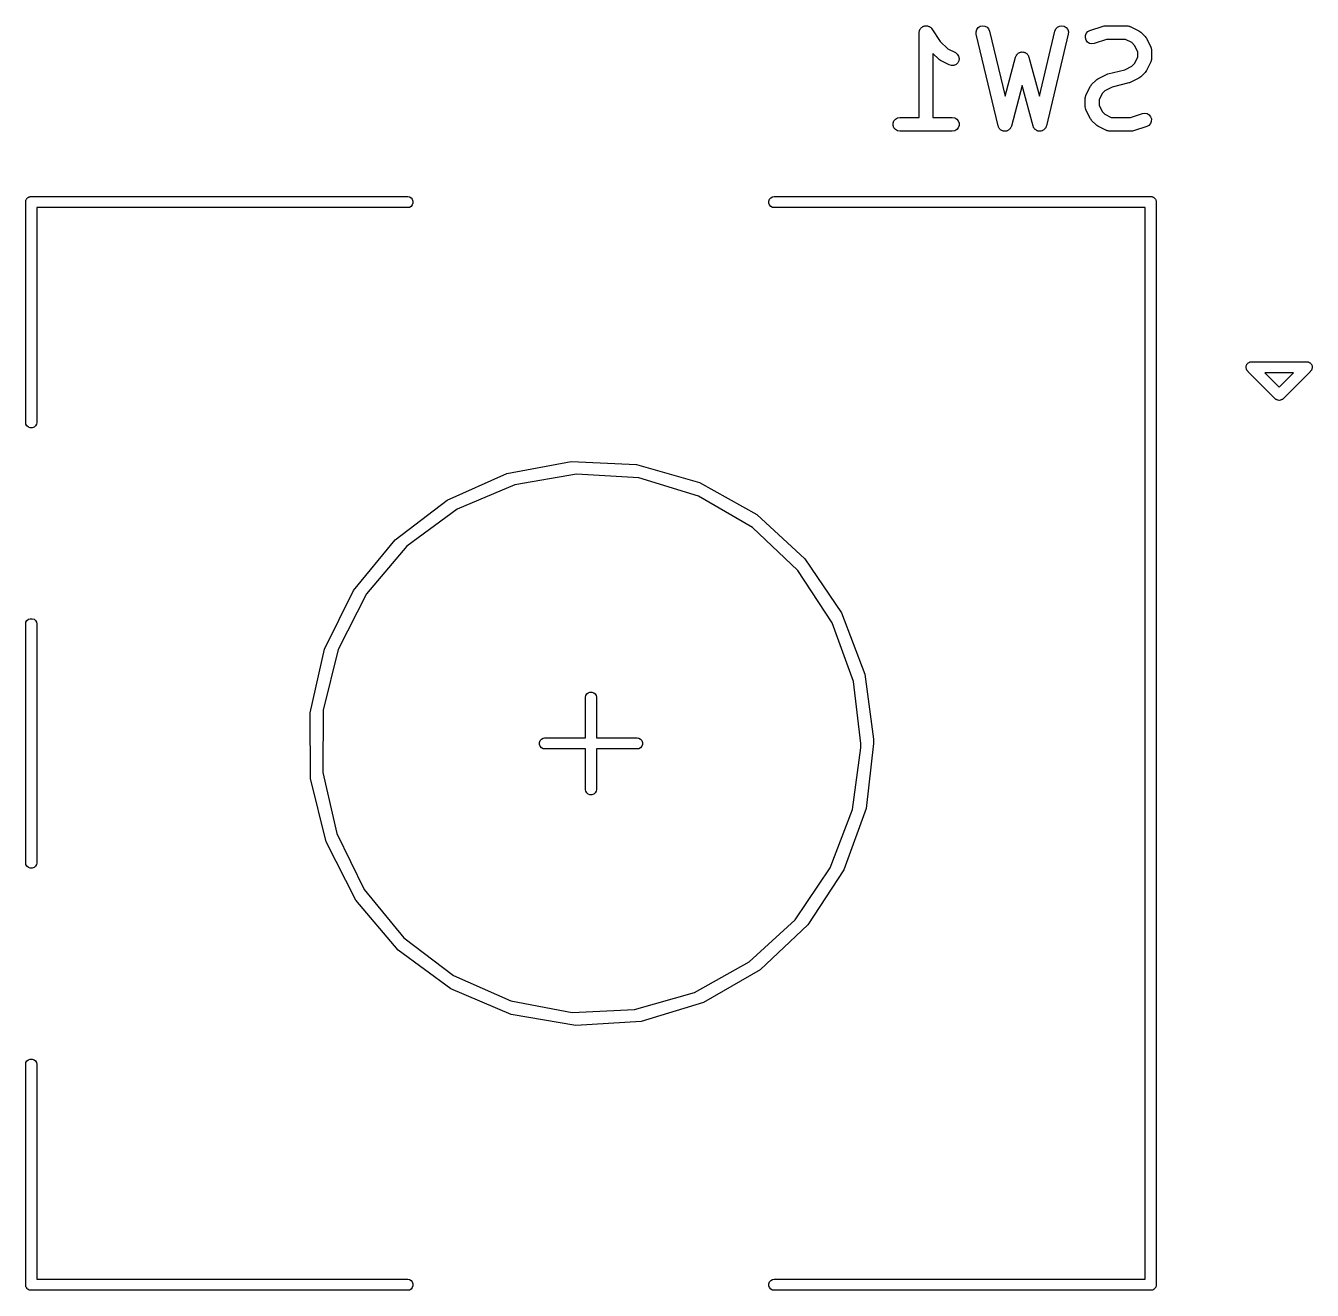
# Model space of a CAD drawing. Extents: x 29.8 to 87.9, y -76.9 to -28.2.
# Drawn here: x 29.77 to 43.79, y -53.93 to -40.14 of the extents above; entities that cross this region are included whole.
import ezdxf

# ---------------------------------------------------------------- set-up
doc = ezdxf.new("R2010")
doc.units = 0
doc.header["$MEASUREMENT"] = 0
doc.layers.add('BLACK', color=7, linetype='CONTINUOUS')

msp = doc.modelspace()

# ---------------------------------------------------------------- linework, layer by layer
at = {"layer": 'BLACK', "linetype": 'CONTINUOUS'}
for p, q in [((39.5114, -40.2184), (39.5121, -40.2143)), ((39.5114, -41.1434), (39.5114, -40.2184)), ((39.5118, -40.2101), (39.5143, -40.2015)), ((39.5121, -40.2143), (39.5118, -40.2101)), ((39.5143, -40.2015), (39.5159, -40.1927)), ((39.5159, -40.1927), (39.518, -40.1891)), ((39.518, -40.1891), (39.5191, -40.1851)), ((39.5191, -40.1851), (39.5245, -40.1779)), ((39.5245, -40.1779), (39.5289, -40.1702)), ((39.5289, -40.1702), (39.5321, -40.1675)), ((39.5321, -40.1675), (39.5346, -40.1641)), ((39.5346, -40.1641), (39.542, -40.1592)), ((39.542, -40.1592), (39.5489, -40.1534)), ((39.5489, -40.1534), (39.5528, -40.152)), ((39.5528, -40.152), (39.5562, -40.1497)), ((39.5562, -40.1497), (39.5649, -40.1476)), ((39.5649, -40.1476), (39.5734, -40.1445)), ((39.5734, -40.1445), (39.5775, -40.1445)), ((39.5775, -40.1445), (39.5816, -40.1435)), ((39.5816, -40.1435), (39.5905, -40.1445)), ((39.5905, -40.1445), (39.5994, -40.1445)), ((39.5994, -40.1445), (39.6033, -40.1459)), ((39.6033, -40.1459), (39.6074, -40.1464)), ((39.6074, -40.1464), (39.6155, -40.1504)), ((39.6155, -40.1504), (39.6239, -40.1534)), ((39.6239, -40.1534), (39.6271, -40.1561)), ((39.6271, -40.1561), (39.6308, -40.1579)), ((39.6308, -40.1579), (39.637, -40.1644)), ((39.637, -40.1644), (39.6438, -40.1702)), ((39.6438, -40.1702), (39.6459, -40.1738)), ((39.6459, -40.1738), (39.6488, -40.1768)), ((39.6488, -40.1768), (39.7399, -40.3135)), ((40.1309, -40.2097), (40.1384, -40.1848)), ((40.1325, -40.2358), (40.1309, -40.2097)), ((40.3706, -41.2358), (40.1325, -40.2358)), ((40.1384, -40.1848), (40.1539, -40.1639)), ((40.1539, -40.1639), (40.1756, -40.1495)), ((40.1756, -40.1495), (40.201, -40.1435)), ((40.201, -40.1435), (40.2269, -40.1465)), ((40.2269, -40.1465), (40.2502, -40.1582)), ((40.2502, -40.1582), (40.268, -40.1771)), ((40.268, -40.1771), (40.2784, -40.201)), ((40.2784, -40.201), (40.4476, -40.9119)), ((40.8204, -40.9119), (40.9896, -40.201)), ((41.1355, -40.2358), (40.8974, -41.2358)), ((40.9896, -40.201), (41, -40.1771)), ((41, -40.1771), (41.0178, -40.1582)), ((41.0178, -40.1582), (41.0411, -40.1465)), ((41.0411, -40.1465), (41.067, -40.1435)), ((41.067, -40.1435), (41.0923, -40.1495)), ((41.0923, -40.1495), (41.1141, -40.1639)), ((41.1141, -40.1639), (41.1296, -40.1848)), ((41.1296, -40.1848), (41.1371, -40.2097)), ((41.1371, -40.2097), (41.1355, -40.2358)), ((41.3224, -40.251), (41.332, -40.2267)), ((41.332, -40.2267), (41.3493, -40.2073)), ((41.3493, -40.2073), (41.3722, -40.1948)), ((41.3722, -40.1948), (41.515, -40.1472)), ((41.515, -40.1472), (41.5269, -40.1455)), ((41.5269, -40.1455), (41.5388, -40.1434)), ((41.5388, -40.1434), (41.7769, -40.1434)), ((41.7769, -40.1434), (41.7811, -40.1441)), ((41.7811, -40.1441), (41.7854, -40.1439)), ((41.7854, -40.1439), (41.7939, -40.1464)), ((41.7939, -40.1464), (41.8025, -40.1479)), ((41.8025, -40.1479), (41.8063, -40.1501)), ((41.8063, -40.1501), (41.8104, -40.1513)), ((41.8104, -40.1513), (41.9056, -40.1989)), ((41.9056, -40.1989), (41.9153, -40.2061)), ((41.9153, -40.2061), (41.9251, -40.213)), ((41.9251, -40.213), (41.9727, -40.2606)), ((39.7399, -40.3135), (39.8213, -40.3948)), ((41.3217, -40.277), (41.3224, -40.251)), ((41.33, -40.3017), (41.3217, -40.277)), ((41.3461, -40.3221), (41.33, -40.3017)), ((41.3683, -40.3357), (41.3461, -40.3221)), ((41.3939, -40.341), (41.3683, -40.3357)), ((41.4196, -40.3372), (41.3939, -40.341)), ((41.5509, -40.2934), (41.4196, -40.3372)), ((41.7592, -40.2934), (41.5509, -40.2934)), ((41.8277, -40.3276), (41.7592, -40.2934)), ((41.8581, -40.358), (41.8277, -40.3276)), ((41.8923, -40.4266), (41.8581, -40.358)), ((41.9727, -40.2606), (41.9796, -40.2704)), ((41.9796, -40.2704), (41.9868, -40.2801)), ((41.9868, -40.2801), (42.0344, -40.3753)), ((42.0344, -40.3753), (42.0356, -40.3795)), ((42.0356, -40.3795), (42.0378, -40.3832)), ((39.7238, -40.5095), (39.6614, -40.4471)), ((39.6614, -40.4471), (39.6614, -41.1434)), ((39.7337, -40.5164), (39.7238, -40.5095)), ((39.7433, -40.5236), (39.7337, -40.5164)), ((39.8213, -40.3948), (39.9056, -40.437)), ((39.9056, -40.437), (39.9266, -40.4525)), ((39.9266, -40.4525), (39.9409, -40.4743)), ((39.9409, -40.4743), (39.947, -40.4996)), ((39.947, -40.4996), (39.944, -40.5255)), ((40.4476, -40.9119), (40.5615, -40.4848)), ((40.5615, -40.4848), (40.5643, -40.4787)), ((40.5643, -40.4787), (40.5661, -40.4723)), ((40.5661, -40.4723), (40.5698, -40.467)), ((40.5698, -40.467), (40.5725, -40.4611)), ((40.5725, -40.4611), (40.5772, -40.4564)), ((40.5772, -40.4564), (40.581, -40.451)), ((40.581, -40.451), (40.5863, -40.4473)), ((40.5863, -40.4473), (40.5909, -40.4427)), ((40.5909, -40.4427), (40.5969, -40.4399)), ((40.5969, -40.4399), (40.6024, -40.4361)), ((40.6024, -40.4361), (40.6086, -40.4344)), ((40.6086, -40.4344), (40.6145, -40.4317)), ((40.6145, -40.4317), (40.6211, -40.4311)), ((40.6211, -40.4311), (40.6276, -40.4294)), ((40.6276, -40.4294), (40.634, -40.4299)), ((40.634, -40.4299), (40.6404, -40.4294)), ((40.6404, -40.4294), (40.6469, -40.4311)), ((40.6469, -40.4311), (40.6535, -40.4317)), ((40.6535, -40.4317), (40.6594, -40.4344)), ((40.6594, -40.4344), (40.6656, -40.4361)), ((40.6656, -40.4361), (40.6711, -40.4399)), ((40.6711, -40.4399), (40.6771, -40.4427)), ((40.6771, -40.4427), (40.6817, -40.4473)), ((40.6817, -40.4473), (40.687, -40.451)), ((40.687, -40.451), (40.6908, -40.4564)), ((40.6908, -40.4564), (40.6955, -40.4611)), ((40.6955, -40.4611), (40.6982, -40.467)), ((40.6982, -40.467), (40.7019, -40.4723)), ((40.7019, -40.4723), (40.7037, -40.4787)), ((40.7037, -40.4787), (40.7065, -40.4848)), ((40.7065, -40.4848), (40.8204, -40.9119)), ((41.8581, -40.5549), (41.8923, -40.4864)), ((41.8923, -40.4864), (41.8923, -40.4266)), ((42.0378, -40.3832), (42.0393, -40.3919)), ((42.0393, -40.3919), (42.0418, -40.4003)), ((42.0418, -40.5127), (42.0393, -40.5211)), ((42.0418, -40.4003), (42.0416, -40.4046)), ((42.0416, -40.4046), (42.0423, -40.4089)), ((42.0423, -40.5041), (42.0416, -40.5084)), ((42.0416, -40.5084), (42.0418, -40.5127)), ((42.0423, -40.4089), (42.0423, -40.5041)), ((39.8386, -40.5712), (39.7433, -40.5236)), ((39.8635, -40.5786), (39.8386, -40.5712)), ((39.8895, -40.577), (39.8635, -40.5786)), ((39.9134, -40.5667), (39.8895, -40.577)), ((39.9323, -40.5488), (39.9134, -40.5667)), ((39.944, -40.5255), (39.9323, -40.5488)), ((41.5682, -40.6694), (41.7507, -40.6238)), ((41.7507, -40.6238), (41.8277, -40.5853)), ((41.8277, -40.5853), (41.8581, -40.5549)), ((41.9727, -40.6524), (41.9251, -40.7)), ((41.9796, -40.6425), (41.9727, -40.6524)), ((41.9868, -40.6329), (41.9796, -40.6425)), ((42.0344, -40.5376), (41.9868, -40.6329)), ((42.0356, -40.5335), (42.0344, -40.5376)), ((42.0378, -40.5297), (42.0356, -40.5335)), ((42.0393, -40.5211), (42.0378, -40.5297)), ((40.634, -40.7952), (40.516, -41.2377)), ((40.752, -41.2377), (40.634, -40.7952)), ((41.3764, -40.8039), (41.3836, -40.7942)), ((41.3836, -40.7942), (41.3905, -40.7844)), ((41.3905, -40.7844), (41.4381, -40.7368)), ((41.4381, -40.7368), (41.4479, -40.7299)), ((41.4479, -40.7299), (41.4576, -40.7227)), ((41.4576, -40.7227), (41.5528, -40.6751)), ((41.5528, -40.6751), (41.5607, -40.6728)), ((41.5607, -40.6728), (41.5682, -40.6694)), ((41.795, -40.7673), (41.6126, -40.813)), ((41.8025, -40.764), (41.795, -40.7673)), ((41.8104, -40.7617), (41.8025, -40.764)), ((41.9056, -40.714), (41.8104, -40.7617)), ((41.9153, -40.7069), (41.9056, -40.714)), ((41.9251, -40.7), (41.9153, -40.7069)), ((41.3209, -40.9327), (41.3217, -40.9284)), ((41.3209, -41.0279), (41.3209, -40.9327)), ((41.3214, -40.9241), (41.3239, -40.9157)), ((41.3217, -40.9284), (41.3214, -40.9241)), ((41.3239, -40.9157), (41.3254, -40.907)), ((41.3254, -40.907), (41.3276, -40.9033)), ((41.3276, -40.9033), (41.3288, -40.8991)), ((41.3288, -40.8991), (41.3764, -40.8039)), ((41.5052, -40.8819), (41.4709, -40.9504)), ((41.5356, -40.8514), (41.5052, -40.8819)), ((41.6126, -40.813), (41.5356, -40.8514)), ((41.3217, -41.0322), (41.3209, -41.0279)), ((41.3214, -41.0365), (41.3217, -41.0322)), ((41.3239, -41.0449), (41.3214, -41.0365)), ((41.3254, -41.0536), (41.3239, -41.0449)), ((41.3276, -41.0573), (41.3254, -41.0536)), ((41.3288, -41.0614), (41.3276, -41.0573)), ((41.3764, -41.1567), (41.3288, -41.0614)), ((41.4709, -40.9504), (41.4709, -41.0102)), ((41.4709, -41.0102), (41.5052, -41.0787)), ((41.5052, -41.0787), (41.5356, -41.1091)), ((39.2268, -41.2054), (39.2357, -41.1809)), ((39.2268, -41.2314), (39.2268, -41.2054)), ((39.2357, -41.1809), (39.2525, -41.1609)), ((39.2525, -41.1609), (39.275, -41.1479)), ((39.275, -41.1479), (39.3007, -41.1434)), ((39.3007, -41.1434), (39.5114, -41.1434)), ((39.6614, -41.1434), (39.8721, -41.1434)), ((39.8721, -41.1434), (39.8977, -41.1479)), ((39.8977, -41.1479), (39.9203, -41.1609)), ((39.9203, -41.1609), (39.937, -41.1809)), ((39.937, -41.1809), (39.946, -41.2054)), ((39.946, -41.2054), (39.946, -41.2314)), ((41.3836, -41.1663), (41.3764, -41.1567)), ((41.3905, -41.1762), (41.3836, -41.1663)), ((41.4381, -41.2238), (41.3905, -41.1762)), ((41.5356, -41.1091), (41.6041, -41.1434)), ((41.6041, -41.1434), (41.8123, -41.1434)), ((41.8123, -41.1434), (41.9436, -41.0996)), ((41.9436, -41.0996), (41.9694, -41.0958)), ((41.9694, -41.0958), (41.9949, -41.101)), ((41.9949, -41.101), (42.0171, -41.1146)), ((42.0312, -41.21), (42.014, -41.2295)), ((42.0171, -41.1146), (42.0333, -41.135)), ((42.0408, -41.1858), (42.0312, -41.21)), ((42.0333, -41.135), (42.0415, -41.1598)), ((42.0415, -41.1598), (42.0408, -41.1858)), ((39.2357, -41.2559), (39.2268, -41.2314)), ((39.2525, -41.2758), (39.2357, -41.2559)), ((39.275, -41.2889), (39.2525, -41.2758)), ((39.3007, -41.2934), (39.275, -41.2889)), ((39.8721, -41.2934), (39.3007, -41.2934)), ((39.8977, -41.2889), (39.8721, -41.2934)), ((39.9203, -41.2758), (39.8977, -41.2889)), ((39.937, -41.2559), (39.9203, -41.2758)), ((39.946, -41.2314), (39.937, -41.2559)), ((40.3736, -41.2428), (40.3706, -41.2358)), ((40.3756, -41.2502), (40.3736, -41.2428)), ((40.3787, -41.2546), (40.3756, -41.2502)), ((40.3809, -41.2597), (40.3787, -41.2546)), ((40.3862, -41.2652), (40.3809, -41.2597)), ((40.3906, -41.2715), (40.3862, -41.2652)), ((40.395, -41.2746), (40.3906, -41.2715)), ((40.3988, -41.2786), (40.395, -41.2746)), ((40.4056, -41.282), (40.3988, -41.2786)), ((40.4119, -41.2864), (40.4056, -41.282)), ((40.4172, -41.2878), (40.4119, -41.2864)), ((40.4221, -41.2903), (40.4172, -41.2878)), ((40.4297, -41.2911), (40.4221, -41.2903)), ((40.4371, -41.2931), (40.4297, -41.2911)), ((40.4425, -41.2926), (40.4371, -41.2931)), ((40.448, -41.2932), (40.4425, -41.2926)), ((40.4554, -41.2915), (40.448, -41.2932)), ((40.463, -41.2908), (40.4554, -41.2915)), ((40.468, -41.2885), (40.463, -41.2908)), ((40.4733, -41.2872), (40.468, -41.2885)), ((40.4797, -41.283), (40.4733, -41.2872)), ((40.4866, -41.2798), (40.4797, -41.283)), ((40.4905, -41.2759), (40.4866, -41.2798)), ((40.495, -41.2729), (40.4905, -41.2759)), ((40.4996, -41.2667), (40.495, -41.2729)), ((40.505, -41.2613), (40.4996, -41.2667)), ((40.5073, -41.2564), (40.505, -41.2613)), ((40.5106, -41.252), (40.5073, -41.2564)), ((40.5128, -41.2446), (40.5106, -41.252)), ((40.516, -41.2377), (40.5128, -41.2446)), ((40.7552, -41.2446), (40.752, -41.2377)), ((40.7574, -41.252), (40.7552, -41.2446)), ((40.7607, -41.2564), (40.7574, -41.252)), ((40.763, -41.2613), (40.7607, -41.2564)), ((40.7684, -41.2667), (40.763, -41.2613)), ((40.773, -41.2729), (40.7684, -41.2667)), ((40.7775, -41.2759), (40.773, -41.2729)), ((40.7814, -41.2798), (40.7775, -41.2759)), ((40.7883, -41.283), (40.7814, -41.2798)), ((40.7947, -41.2872), (40.7883, -41.283)), ((40.8, -41.2885), (40.7947, -41.2872)), ((40.805, -41.2908), (40.8, -41.2885)), ((40.8126, -41.2915), (40.805, -41.2908)), ((40.82, -41.2932), (40.8126, -41.2915)), ((40.8255, -41.2926), (40.82, -41.2932)), ((40.8309, -41.2931), (40.8255, -41.2926)), ((40.8383, -41.2911), (40.8309, -41.2931)), ((40.8459, -41.2903), (40.8383, -41.2911)), ((40.8508, -41.2878), (40.8459, -41.2903)), ((40.8561, -41.2864), (40.8508, -41.2878)), ((40.8624, -41.282), (40.8561, -41.2864)), ((40.8692, -41.2786), (40.8624, -41.282)), ((40.873, -41.2746), (40.8692, -41.2786)), ((40.8774, -41.2715), (40.873, -41.2746)), ((40.8818, -41.2652), (40.8774, -41.2715)), ((40.8871, -41.2597), (40.8818, -41.2652)), ((40.8893, -41.2546), (40.8871, -41.2597)), ((40.8924, -41.2502), (40.8893, -41.2546)), ((40.8944, -41.2428), (40.8924, -41.2502)), ((40.8974, -41.2358), (40.8944, -41.2428)), ((41.4479, -41.2307), (41.4381, -41.2238)), ((41.4576, -41.2378), (41.4479, -41.2307)), ((41.5528, -41.2855), (41.4576, -41.2378)), ((41.557, -41.2867), (41.5528, -41.2855)), ((41.5607, -41.2889), (41.557, -41.2867)), ((41.5694, -41.2904), (41.5607, -41.2889)), ((41.5778, -41.2929), (41.5694, -41.2904)), ((41.5821, -41.2926), (41.5778, -41.2929)), ((41.5864, -41.2934), (41.5821, -41.2926)), ((41.8245, -41.2934), (41.5864, -41.2934)), ((41.8363, -41.2913), (41.8245, -41.2934)), ((41.8482, -41.2895), (41.8363, -41.2913)), ((41.9911, -41.2419), (41.8482, -41.2895)), ((42.014, -41.2295), (41.9911, -41.2419)), ((29.774, -42.0554), (29.7758, -42.0504)), ((29.774, -42.0607), (29.774, -42.0554)), ((29.774, -42.0608), (29.774, -42.0607)), ((29.774, -44.4712), (29.774, -42.0608)), ((29.7758, -42.0504), (29.7767, -42.0452)), ((29.7767, -42.0452), (29.7794, -42.0405)), ((29.7794, -42.0405), (29.7812, -42.0355)), ((29.7812, -42.0355), (29.7847, -42.0315)), ((29.7847, -42.0315), (29.7873, -42.0268)), ((29.7873, -42.0268), (29.7914, -42.0234)), ((29.7914, -42.0234), (29.7948, -42.0193)), ((29.7948, -42.0193), (29.7995, -42.0167)), ((29.7995, -42.0167), (29.8035, -42.0132)), ((29.8035, -42.0132), (29.8085, -42.0114)), ((29.8085, -42.0114), (29.8132, -42.0087)), ((29.8132, -42.0087), (29.8184, -42.0078)), ((29.8184, -42.0078), (29.8234, -42.006)), ((29.8234, -42.006), (29.8287, -42.006)), ((29.8287, -42.006), (29.8288, -42.006)), ((29.8288, -42.006), (33.9392, -42.006)), ((33.9392, -42.006), (33.9548, -42.0087)), ((33.9548, -42.0087), (33.9732, -42.0193)), ((33.9732, -42.0193), (33.9868, -42.0355)), ((33.9868, -42.0355), (33.994, -42.0554)), ((33.994, -42.0554), (33.994, -42.0766)), ((37.874, -42.0554), (37.8812, -42.0355)), ((37.874, -42.0766), (37.874, -42.0554)), ((37.8812, -42.0355), (37.8948, -42.0193)), ((37.8948, -42.0193), (37.9132, -42.0087)), ((37.9132, -42.0087), (37.9288, -42.006)), ((37.9288, -42.006), (42.0392, -42.006)), ((42.0392, -42.006), (42.0393, -42.006)), ((42.0393, -42.006), (42.0446, -42.006)), ((42.0446, -42.006), (42.0496, -42.0078)), ((42.0496, -42.0078), (42.0548, -42.0087)), ((42.0548, -42.0087), (42.0595, -42.0114)), ((42.0595, -42.0114), (42.0645, -42.0132)), ((42.0645, -42.0132), (42.0685, -42.0167)), ((42.0685, -42.0167), (42.0732, -42.0193)), ((42.0732, -42.0193), (42.0766, -42.0234)), ((42.0766, -42.0234), (42.0807, -42.0268)), ((42.0807, -42.0268), (42.0833, -42.0315)), ((42.0833, -42.0315), (42.0868, -42.0355)), ((42.0868, -42.0355), (42.0886, -42.0405)), ((42.0886, -42.0405), (42.0913, -42.0452)), ((42.0913, -42.0452), (42.0922, -42.0504)), ((42.0922, -42.0504), (42.094, -42.0554)), ((42.094, -42.0554), (42.094, -42.0607)), ((42.094, -42.0607), (42.094, -42.0608)), ((42.094, -42.0608), (42.094, -53.8712)), ((33.9392, -42.126), (29.894, -42.126)), ((29.894, -42.126), (29.894, -44.4712)), ((33.9548, -42.1233), (33.9392, -42.126)), ((33.9732, -42.1127), (33.9548, -42.1233)), ((33.9868, -42.0965), (33.9732, -42.1127)), ((33.994, -42.0766), (33.9868, -42.0965)), ((37.8812, -42.0965), (37.874, -42.0766)), ((37.8948, -42.1127), (37.8812, -42.0965)), ((37.9132, -42.1233), (37.8948, -42.1127)), ((37.9288, -42.126), (37.9132, -42.1233)), ((41.974, -42.126), (37.9288, -42.126)), ((41.974, -53.806), (41.974, -42.126)), ((43.0733, -43.8713), (43.074, -43.8634)), ((43.074, -43.8739), (43.0733, -43.8713)), ((43.074, -43.8554), (43.0749, -43.8529)), ((43.074, -43.8634), (43.074, -43.8554)), ((43.074, -43.8766), (43.074, -43.8739)), ((43.0767, -43.8841), (43.074, -43.8766)), ((43.0749, -43.8529), (43.0752, -43.8502)), ((43.0752, -43.8502), (43.0785, -43.843)), ((43.0788, -43.8917), (43.0767, -43.8841)), ((43.0785, -43.843), (43.0812, -43.8355)), ((43.0812, -43.8355), (43.083, -43.8335)), ((43.083, -43.8335), (43.0841, -43.8311)), ((43.0841, -43.8311), (43.0897, -43.8254)), ((43.0897, -43.8254), (43.0948, -43.8193)), ((43.0948, -43.8193), (43.0972, -43.818)), ((43.0972, -43.818), (43.0991, -43.8161)), ((43.0991, -43.8161), (43.1063, -43.8127)), ((43.1063, -43.8127), (43.1132, -43.8087)), ((43.1132, -43.8087), (43.1158, -43.8083)), ((43.1158, -43.8083), (43.1182, -43.8072)), ((43.1182, -43.8072), (43.1262, -43.8065)), ((43.1262, -43.8065), (43.1288, -43.806)), ((43.1288, -43.806), (43.1314, -43.806)), ((43.1314, -43.806), (43.1393, -43.8053)), ((43.1393, -43.8053), (43.1419, -43.806)), ((43.1419, -43.806), (43.7261, -43.806)), ((43.7261, -43.806), (43.7287, -43.8053)), ((43.7287, -43.8053), (43.7366, -43.806)), ((43.7366, -43.806), (43.7392, -43.806)), ((43.7392, -43.806), (43.7418, -43.8065)), ((43.7418, -43.8065), (43.7498, -43.8072)), ((43.7498, -43.8072), (43.7522, -43.8083)), ((43.7522, -43.8083), (43.7548, -43.8087)), ((43.7548, -43.8087), (43.7617, -43.8127)), ((43.7617, -43.8127), (43.7689, -43.8161)), ((43.7689, -43.8161), (43.7708, -43.818)), ((43.7708, -43.818), (43.7732, -43.8193)), ((43.7732, -43.8193), (43.7783, -43.8254)), ((43.7783, -43.8254), (43.7839, -43.8311)), ((43.7839, -43.8311), (43.785, -43.8335)), ((43.785, -43.8335), (43.7868, -43.8355)), ((43.7868, -43.8355), (43.7895, -43.843)), ((43.7913, -43.8841), (43.7892, -43.8917)), ((43.7895, -43.843), (43.7928, -43.8502)), ((43.794, -43.8766), (43.7913, -43.8841)), ((43.7928, -43.8502), (43.7931, -43.8529)), ((43.7931, -43.8529), (43.794, -43.8554)), ((43.794, -43.8554), (43.794, -43.8634)), ((43.794, -43.8634), (43.7947, -43.8713)), ((43.7947, -43.8713), (43.794, -43.8739)), ((43.794, -43.8739), (43.794, -43.8766)), ((43.0803, -43.8939), (43.0788, -43.8917)), ((43.0812, -43.8965), (43.0803, -43.8939)), ((43.0864, -43.9026), (43.0812, -43.8965)), ((43.0879, -43.9047), (43.0864, -43.9026)), ((43.0897, -43.9066), (43.0879, -43.9047)), ((43.0948, -43.9127), (43.0897, -43.9066)), ((43.0972, -43.914), (43.0948, -43.9127)), ((43.3953, -44.2121), (43.0972, -43.914)), ((43.2789, -43.926), (43.434, -44.0811)), ((43.5891, -43.926), (43.2789, -43.926)), ((43.434, -44.0811), (43.5891, -43.926)), ((43.7708, -43.914), (43.4727, -44.2121)), ((43.7732, -43.9127), (43.7708, -43.914)), ((43.7783, -43.9066), (43.7732, -43.9127)), ((43.7801, -43.9047), (43.7783, -43.9066)), ((43.7816, -43.9026), (43.7801, -43.9047)), ((43.7868, -43.8965), (43.7816, -43.9026)), ((43.7877, -43.8939), (43.7868, -43.8965)), ((43.7892, -43.8917), (43.7877, -43.8939)), ((43.3991, -44.2159), (43.3953, -44.2121)), ((43.3953, -44.2121), (43.3953, -44.2121)), ((43.4039, -44.2182), (43.3991, -44.2159)), ((43.4083, -44.2212), (43.4039, -44.2182)), ((43.4134, -44.2226), (43.4083, -44.2212)), ((43.4182, -44.2248), (43.4134, -44.2226)), ((43.4235, -44.2253), (43.4182, -44.2248)), ((43.4287, -44.2267), (43.4235, -44.2253)), ((43.434, -44.2262), (43.4287, -44.2267)), ((43.4393, -44.2267), (43.434, -44.2262)), ((43.4445, -44.2253), (43.4393, -44.2267)), ((43.4498, -44.2248), (43.4445, -44.2253)), ((43.4546, -44.2226), (43.4498, -44.2248)), ((43.4597, -44.2212), (43.4546, -44.2226)), ((43.4641, -44.2182), (43.4597, -44.2212)), ((43.4689, -44.2159), (43.4641, -44.2182)), ((43.4727, -44.2121), (43.4689, -44.2159)), ((43.4727, -44.2121), (43.4727, -44.2121)), ((29.7767, -44.4868), (29.774, -44.4712)), ((29.7873, -44.5052), (29.7767, -44.4868)), ((29.8035, -44.5188), (29.7873, -44.5052)), ((29.8234, -44.526), (29.8035, -44.5188)), ((29.8446, -44.526), (29.8234, -44.526)), ((29.8645, -44.5188), (29.8446, -44.526)), ((29.8807, -44.5052), (29.8645, -44.5188)), ((29.8913, -44.4868), (29.8807, -44.5052)), ((29.894, -44.4712), (29.8913, -44.4868)), ((35.0181, -45.0253), (35.7191, -44.8935)), ((35.7191, -44.8935), (36.4317, -44.9265)), ((36.4317, -44.9265), (37.1176, -45.1225)), ((34.3662, -45.3149), (35.0181, -45.0253)), ((35.1039, -45.1456), (34.4774, -45.4122)), ((35.775, -45.0303), (35.1039, -45.1456)), ((36.4546, -45.0725), (35.775, -45.0303)), ((37.1063, -45.2698), (36.4546, -45.0725)), ((37.1176, -45.1225), (37.74, -45.4711)), ((37.6951, -45.6118), (37.1063, -45.2698)), ((33.7983, -45.7467), (34.3662, -45.3149)), ((34.4774, -45.4122), (33.9289, -45.8158)), ((37.74, -45.4711), (38.2655, -45.9535)), ((38.1895, -46.0801), (37.6951, -45.6118)), ((33.3451, -46.2975), (33.7983, -45.7467)), ((33.9289, -45.8158), (33.4881, -46.3348)), ((38.2655, -45.9535), (38.666, -46.5438)), ((38.5628, -46.6496), (38.1895, -46.0801)), ((33.0307, -46.9379), (33.3451, -46.2975)), ((33.4881, -46.3348), (33.1784, -46.9412)), ((38.666, -46.5438), (38.9199, -47.2105)), ((29.774, -46.6608), (29.7767, -46.6452)), ((29.774, -49.2712), (29.774, -46.6608)), ((29.7767, -46.6452), (29.7873, -46.6268)), ((29.7873, -46.6268), (29.8035, -46.6132)), ((29.8035, -46.6132), (29.8234, -46.606)), ((29.8234, -46.606), (29.8446, -46.606)), ((29.8446, -46.606), (29.8645, -46.6132)), ((29.8645, -46.6132), (29.8807, -46.6268)), ((29.8807, -46.6268), (29.8913, -46.6452)), ((29.8913, -46.6452), (29.894, -46.6608)), ((29.894, -46.6608), (29.894, -49.2712)), ((38.7951, -47.2897), (38.5628, -46.6496)), ((32.872, -47.6334), (33.0307, -46.9379)), ((33.1784, -46.9412), (33.0165, -47.6026)), ((38.9199, -47.2105), (39.0136, -47.9176)), ((38.874, -47.966), (38.7951, -47.2897)), ((35.874, -47.4608), (35.8767, -47.4452)), ((35.874, -47.906), (35.874, -47.4608)), ((35.8767, -47.4452), (35.8873, -47.4268)), ((35.8873, -47.4268), (35.9035, -47.4132)), ((35.9035, -47.4132), (35.9234, -47.406)), ((35.9234, -47.406), (35.9446, -47.406)), ((35.9446, -47.406), (35.9645, -47.4132)), ((35.9645, -47.4132), (35.9807, -47.4268)), ((35.9807, -47.4268), (35.9913, -47.4452)), ((35.9913, -47.4452), (35.994, -47.4608)), ((35.994, -47.4608), (35.994, -47.906)), ((32.8776, -48.3467), (32.872, -47.6334)), ((33.0165, -47.6026), (33.0112, -48.2835)), ((35.374, -47.9554), (35.3812, -47.9355)), ((35.3812, -47.9355), (35.3948, -47.9193)), ((35.3948, -47.9193), (35.4132, -47.9087)), ((35.4132, -47.9087), (35.4288, -47.906)), ((35.4288, -47.906), (35.874, -47.906)), ((35.994, -47.906), (36.4392, -47.906)), ((36.4392, -47.906), (36.4548, -47.9087)), ((36.4548, -47.9087), (36.4732, -47.9193)), ((36.4732, -47.9193), (36.4868, -47.9355)), ((36.4868, -47.9355), (36.494, -47.9554)), ((39.0136, -47.9176), (39.014, -47.966)), ((35.374, -47.9766), (35.374, -47.9554)), ((35.3812, -47.9965), (35.374, -47.9766)), ((35.3948, -48.0127), (35.3812, -47.9965)), ((35.4132, -48.0233), (35.3948, -48.0127)), ((35.4288, -48.026), (35.4132, -48.0233)), ((35.874, -48.026), (35.4288, -48.026)), ((35.874, -48.4712), (35.874, -48.026)), ((36.4392, -48.026), (35.994, -48.026)), ((35.994, -48.026), (35.994, -48.4712)), ((36.4548, -48.0233), (36.4392, -48.026)), ((36.4732, -48.0127), (36.4548, -48.0233)), ((36.4868, -47.9965), (36.4732, -48.0127)), ((36.494, -47.9766), (36.4868, -47.9965)), ((36.494, -47.9554), (36.494, -47.9766)), ((38.7842, -48.6872), (38.8736, -48.0122)), ((38.8736, -48.0122), (38.874, -47.966)), ((39.014, -47.966), (38.9314, -48.6746)), ((33.0472, -49.0396), (32.8776, -48.3467)), ((33.0112, -48.2835), (33.1626, -48.9474)), ((35.8768, -48.4868), (35.874, -48.4712)), ((35.8873, -48.5052), (35.8768, -48.4868)), ((35.9035, -48.5188), (35.8873, -48.5052)), ((35.9807, -48.5052), (35.9645, -48.5188)), ((35.9913, -48.4868), (35.9807, -48.5052)), ((35.994, -48.4712), (35.9913, -48.4868)), ((35.9234, -48.526), (35.9035, -48.5188)), ((35.9446, -48.526), (35.9234, -48.526)), ((35.9645, -48.5188), (35.9446, -48.526)), ((38.5418, -49.3235), (38.7842, -48.6872)), ((38.9314, -48.6746), (38.688, -49.3451)), ((33.3716, -49.6749), (33.0472, -49.0396)), ((33.1626, -48.9474), (33.4627, -49.5586)), ((29.7767, -49.2868), (29.774, -49.2712)), ((29.7873, -49.3052), (29.7767, -49.2868)), ((29.8035, -49.3188), (29.7873, -49.3052)), ((29.8234, -49.326), (29.8035, -49.3188)), ((29.8446, -49.326), (29.8234, -49.326)), ((29.8645, -49.3188), (29.8446, -49.326)), ((29.8807, -49.3052), (29.8645, -49.3188)), ((29.8913, -49.2868), (29.8807, -49.3052)), ((29.894, -49.2712), (29.8913, -49.2868)), ((38.1596, -49.8871), (38.5418, -49.3235)), ((38.688, -49.3451), (38.2969, -49.9417)), ((33.4627, -49.5586), (33.8954, -50.0844)), ((33.8334, -50.2186), (33.3716, -49.6749)), ((37.6579, -50.3475), (38.1596, -49.8871)), ((38.2969, -49.9417), (37.779, -50.4323)), ((33.8954, -50.0844), (34.4374, -50.4966)), ((34.408, -50.6414), (33.8334, -50.2186)), ((37.0638, -50.6802), (37.6579, -50.3475)), ((37.779, -50.4323), (37.1621, -50.7905)), ((34.4374, -50.4966), (35.0597, -50.773)), ((35.0644, -50.9207), (34.408, -50.6414)), ((36.4091, -50.8674), (37.0638, -50.6802)), ((35.0597, -50.773), (35.7289, -50.8988)), ((35.7289, -50.8988), (36.4091, -50.8674)), ((37.1621, -50.7905), (36.4794, -50.9973)), ((35.7674, -51.0415), (35.0644, -50.9207)), ((36.4794, -50.9973), (35.7674, -51.0415)), ((29.774, -51.4608), (29.7767, -51.4452)), ((29.7767, -51.4452), (29.7873, -51.4268)), ((29.7873, -51.4268), (29.8035, -51.4132)), ((29.8035, -51.4132), (29.8234, -51.406)), ((29.8234, -51.406), (29.8446, -51.406)), ((29.8446, -51.406), (29.8645, -51.4132)), ((29.8645, -51.4132), (29.8807, -51.4268)), ((29.8807, -51.4268), (29.8913, -51.4452)), ((29.8913, -51.4452), (29.894, -51.4608)), ((29.774, -53.8554), (29.774, -51.4608)), ((29.894, -51.4608), (29.894, -53.806)), ((29.894, -53.806), (33.9392, -53.806)), ((33.9392, -53.806), (33.9548, -53.8087)), ((33.9548, -53.8087), (33.9732, -53.8193)), ((33.9732, -53.8193), (33.9868, -53.8355)), ((33.9868, -53.8355), (33.994, -53.8554)), ((37.874, -53.8554), (37.8812, -53.8355)), ((37.8812, -53.8355), (37.8948, -53.8193)), ((37.8948, -53.8193), (37.9132, -53.8087)), ((37.9132, -53.8087), (37.9288, -53.806)), ((37.9288, -53.806), (41.974, -53.806)), ((29.774, -53.8766), (29.774, -53.8554)), ((29.7758, -53.8816), (29.774, -53.8766)), ((29.7767, -53.8868), (29.7758, -53.8816)), ((29.7794, -53.8914), (29.7767, -53.8868)), ((29.7812, -53.8965), (29.7794, -53.8914)), ((29.7847, -53.9005), (29.7812, -53.8965)), ((29.7873, -53.9052), (29.7847, -53.9005)), ((29.7914, -53.9086), (29.7873, -53.9052)), ((29.7948, -53.9127), (29.7914, -53.9086)), ((29.7995, -53.9153), (29.7948, -53.9127)), ((29.8035, -53.9188), (29.7995, -53.9153)), ((29.8085, -53.9206), (29.8035, -53.9188)), ((29.8132, -53.9233), (29.8085, -53.9206)), ((29.8184, -53.9242), (29.8132, -53.9233)), ((29.8234, -53.926), (29.8184, -53.9242)), ((29.8287, -53.926), (29.8234, -53.926)), ((29.8288, -53.926), (29.8287, -53.926)), ((33.9392, -53.926), (29.8288, -53.926)), ((33.9548, -53.9233), (33.9392, -53.926)), ((33.9732, -53.9127), (33.9548, -53.9233)), ((33.9868, -53.8965), (33.9732, -53.9127)), ((33.994, -53.8766), (33.9868, -53.8965)), ((33.994, -53.8554), (33.994, -53.8766)), ((37.874, -53.8766), (37.874, -53.8554)), ((37.8812, -53.8965), (37.874, -53.8766)), ((37.8948, -53.9127), (37.8812, -53.8965)), ((37.9132, -53.9233), (37.8948, -53.9127)), ((37.9288, -53.926), (37.9132, -53.9233)), ((42.0392, -53.926), (37.9288, -53.926)), ((42.0393, -53.926), (42.0392, -53.926)), ((42.0446, -53.926), (42.0393, -53.926)), ((42.0496, -53.9242), (42.0446, -53.926)), ((42.0548, -53.9233), (42.0496, -53.9242)), ((42.0595, -53.9206), (42.0548, -53.9233)), ((42.0645, -53.9188), (42.0595, -53.9206)), ((42.0685, -53.9153), (42.0645, -53.9188)), ((42.0732, -53.9127), (42.0685, -53.9153)), ((42.0766, -53.9086), (42.0732, -53.9127)), ((42.0807, -53.9052), (42.0766, -53.9086)), ((42.0833, -53.9005), (42.0807, -53.9052)), ((42.0868, -53.8965), (42.0833, -53.9005)), ((42.0886, -53.8915), (42.0868, -53.8965)), ((42.0913, -53.8868), (42.0886, -53.8915)), ((42.0922, -53.8816), (42.0913, -53.8868)), ((42.094, -53.8766), (42.0922, -53.8816)), ((42.094, -53.8712), (42.094, -53.8713)), ((42.094, -53.8713), (42.094, -53.8766))]:
    msp.add_line(p, q, dxfattribs=at)

doc.saveas('drawing.dxf')
